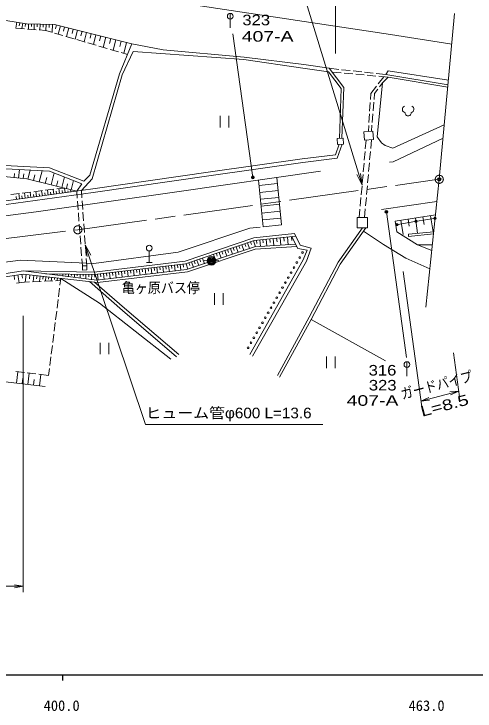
# Model space of a CAD drawing. Units: millimetres, scale not verified. Extents: x 40000 to 680000, y 20000 to 380000.
# Drawn here: x 459589 to 539385, y 198715 to 319470 of the extents above; entities that cross this region are included whole.
import ezdxf
from ezdxf.enums import TextEntityAlignment as Align

# ---------------------------------------------------------------- set-up
doc = ezdxf.new("R2010")
doc.units = ezdxf.units.MM
doc.header["$LTSCALE"] = 1000
doc.header["$PDMODE"] = 32
doc.header["$PDSIZE"] = 500
doc.linetypes.add('CHAIN', pattern=[18.5, 12, -1.5, 3.5, -1.5])
for name, color, linetype, lineweight in [('M-BMK', 2, 'CHAIN', 13), ('M-BMK-OTRS', 5, 'Continuous', 13), ('M-STR-HTXT', 7, 'Continuous', 13), ('M-STR-STRC', 7, 'Continuous', 13), ('M-TTL-BAND', 7, 'Continuous', 25), ('M-WORK', 1, 'Continuous', 13)]:
    doc.layers.add(name, color=color, linetype=linetype, lineweight=lineweight)
doc.layers.add('M-OTRS', color=6, linetype='Continuous')
doc.styles.add('ＭＳ ゴシック', font='')
doc.styles.add('ＭＳ Ｐゴシック', font='')
doc.styles.get('ＭＳ ゴシック').set_extended_font_data('MS Gothic')
doc.styles.get('ＭＳ Ｐゴシック').set_extended_font_data('MS PGothic')

# ---------------------------------------------------------------- blocks, each defined once
blk = doc.blocks.new('open_arrow')
at = {"color": 0, "linetype": 'Continuous', "lineweight": -2}
blk.add_lwpolyline([(7.5, 1.25), (0, 0), (7.5, -1.25)], dxfattribs=at)

msp = doc.modelspace()

# ---------------------------------------------------------------- linework, layer by layer
at = {"layer": 'M-BMK'}
msp.add_line((470641, 282081), (533198, 290823), dxfattribs=at)
msp.add_lwpolyline([(370909, 272496), (390240, 273563), (416295, 275806), (441002, 278358), (456572, 280346), (470641, 282081)], dxfattribs=at)
for centre in [(533198, 290823), (470641, 282081)]:
    msp.add_circle(centre, 700, dxfattribs=at)
at = {"layer": 'M-BMK-OTRS'}
for p, q in [((533198, 290823), (535849, 319575)), ((530843, 268703), (533198, 290823))]:
    msp.add_line(p, q, dxfattribs=at)
at = {"layer": 'M-OTRS'}
msp.add_point((533198, 290823), dxfattribs=at)
at = {"layer": 'M-STR-HTXT'}
for p, q in [((515252, 312594), (515252, 347616)), ((526963, 274844), (530149, 251425)), ((461204, 267201), (461204, 219335)), ((535647, 260795), (536689, 253139)), ((530014, 252415), (536554, 254130)), ((186013, 220335), (461204, 220335))]:
    msp.add_line(p, q, dxfattribs=at)
for points in [[(519836, 289818), (508192, 327929), (463036, 327929)], [(471937, 279469), (482359, 248381), (513023, 248381)]]:
    msp.add_lwpolyline(points, dxfattribs=at)
at = {"layer": 'M-STR-STRC'}
for p, q in [((502735, 282600), (501906, 290685)), ((505165, 290087), (502000, 289762)), ((505288, 288894), (502123, 288569)), ((505410, 287700), (502245, 287375)), ((505533, 286506), (502368, 286181)), ((505655, 285312), (502490, 284988)), ((505778, 284119), (502613, 283794)), ((529364, 283567), (532282, 284043)), ((526051, 283026), (528969, 283502))]:
    msp.add_line(p, q, dxfattribs=at)
msp.add_lwpolyline([(505057, 291137), (505900, 282925), (502735, 282600)], dxfattribs=at)
for centre, radius in [((532480, 284075), 200), ((532480, 284075), 160), ((532480, 284075), 120), ((532480, 284075), 100), ((525854, 282993), 200), ((525854, 282993), 160), ((525854, 282993), 120), ((525854, 282993), 100), ((529167, 283534), 200), ((529167, 283534), 160), ((529167, 283534), 120), ((529167, 283534), 100)]:
    msp.add_circle(centre, radius, dxfattribs=at)
at = {"layer": 'M-TTL-BAND'}
for p, q in [((40000, 205000), (579000, 205000)), ((468000, 205000), (468000, 204000))]:
    msp.add_line(p, q, dxfattribs=at)
at = {"layer": 'M-WORK'}
for p, q in [((497023, 317072), (497023, 319572)), ((460087, 318033), (459915, 317000)), ((460603, 317947), (460517, 317431)), ((461119, 317861), (460963, 316920)), ((461613, 317779), (461534, 317308)), ((462111, 317750), (462093, 316833)), ((462611, 317740), (462602, 317282)), ((463111, 317731), (463092, 316756)), ((463611, 317721), (463601, 317234)), ((464110, 317712), (464091, 316679)), ((464627, 317702), (464617, 317186)), ((465143, 317692), (465122, 316588)), ((465695, 317682), (465685, 317130)), ((466247, 317672), (466221, 316266)), ((461431, 316884), (459936, 316999)), ((463426, 316730), (461930, 316845)), ((465070, 316604), (463924, 316692)), ((466151, 316287), (465070, 316604)), ((466940, 317585), (466769, 316903)), ((467622, 317413), (467257, 315962)), ((468348, 317231), (468165, 316505)), ((469073, 317048), (468694, 315540)), ((469827, 316858), (469638, 316104)), ((470581, 316669), (470187, 315102)), ((471365, 316472), (471168, 315688)), ((468070, 315723), (466630, 316146)), ((469989, 315160), (468549, 315582)), ((472149, 316275), (471739, 314646)), ((472963, 316070), (472758, 315255)), ((473777, 315865), (473352, 314173)), ((474623, 315652), (474411, 314806)), ((475470, 315439), (475027, 313681)), ((476349, 315218), (476128, 314339)), ((497464, 316028), (500937, 291164)), ((471908, 314596), (470468, 315019)), ((473827, 314033), (472387, 314456)), ((477228, 314997), (476768, 313169)), ((478142, 314767), (477912, 313853)), ((479056, 314537), (478578, 312638)), ((475746, 313470), (474306, 313892)), ((477665, 312906), (476225, 313329)), ((479225, 312448), (478145, 312765)), ((515795, 309865), (514123, 310050)), ((516242, 309264), (514611, 309413)), ((517783, 309646), (516292, 309810)), ((518234, 309083), (516740, 309219)), ((519771, 309426), (518280, 309591)), ((521759, 309207), (520268, 309372)), ((523928, 308968), (522256, 309152)), ((520225, 308902), (518732, 309038)), ((522217, 308720), (520723, 308856)), ((523607, 308593), (522626, 307343)), ((524346, 308526), (522715, 308675)), ((522318, 306949), (521337, 305699)), ((522836, 306824), (523389, 307557)), ((521337, 305699), (521271, 304649)), ((521899, 304665), (521983, 305691)), ((521983, 305691), (522535, 306424)), ((521240, 304150), (521146, 302653)), ((521736, 302672), (521858, 304167)), ((521115, 302154), (521020, 300657)), ((521572, 300678), (521695, 302173)), ((495282, 301817), (495282, 299817)), ((496782, 299817), (496782, 301817)), ((520989, 300158), (520923, 299109)), ((521448, 299154), (521532, 300180)), ((520396, 296128), (520527, 297605)), ((521323, 296168), (521457, 297684)), ((516381, 296907), (515520, 294463)), ((520219, 294136), (520352, 295630)), ((521146, 294175), (521279, 295669)), ((520043, 292143), (520175, 293638)), ((520969, 292183), (521102, 293677)), ((460386, 291033), (460538, 292533)), ((462012, 290839), (462399, 292432)), ((463971, 290362), (464448, 292322)), ((459636, 291110), (459712, 291859)), ((461201, 290950), (461284, 291766)), ((462992, 290601), (463230, 291581)), ((465009, 290110), (465261, 291147)), ((466046, 289858), (466550, 291932)), ((467870, 289414), (468314, 291238)), ((519866, 290151), (519998, 291645)), ((520793, 290191), (520925, 291685)), ((466958, 289636), (467180, 290548)), ((468673, 289219), (468868, 290021)), ((469475, 289023), (469866, 290628)), ((461027, 288438), (462516, 288619)), ((463012, 288679), (464501, 288859)), ((463512, 287832), (463390, 288725)), ((464503, 287968), (464382, 288845)), ((464998, 288920), (466487, 289100)), ((465494, 288105), (465375, 288965)), ((465989, 288173), (465928, 288619)), ((466484, 288241), (466368, 289086)), ((466980, 288309), (466919, 288748)), ((466983, 289160), (468271, 289316)), ((467475, 288378), (467361, 289206)), ((467970, 288446), (467911, 288876)), ((468466, 288514), (468358, 289295)), ((468961, 288582), (468931, 288803)), ((469456, 288651), (469403, 289041)), ((470447, 288787), (470542, 287539)), ((471351, 287601), (471257, 288899)), ((519689, 288159), (519822, 289653)), ((520616, 288199), (520749, 289693)), ((459041, 288197), (460530, 288378)), ((460045, 287354), (459980, 287825)), ((460541, 287423), (460411, 288364)), ((461036, 287491), (460972, 287953)), ((461531, 287559), (461404, 288484)), ((462026, 287627), (461964, 288082)), ((462522, 287695), (462397, 288604)), ((463017, 287764), (462956, 288210)), ((464008, 287900), (463947, 288338)), ((464998, 288037), (464939, 288467)), ((519513, 286167), (519645, 287661)), ((520439, 286207), (520572, 287701)), ((470579, 287041), (470693, 285545)), ((471495, 285606), (471387, 287102)), ((523179, 285574), (532789, 286983)), ((470731, 285046), (470844, 283551)), ((471638, 283611), (471530, 285107)), ((519337, 284192), (519468, 285669)), ((520261, 284192), (520395, 285709)), ((527501, 259946), (524045, 285197)), ((527799, 283934), (527987, 282680)), ((529052, 284122), (529451, 281472)), ((530377, 284322), (530576, 282996)), ((531702, 284521), (532124, 281718)), ((470882, 283052), (470995, 281556)), ((471782, 281616), (471674, 283112)), ((526546, 283745), (526923, 281239)), ((471033, 281058), (471147, 279562)), ((471926, 279621), (471818, 281117)), ((501023, 280180), (501381, 279133)), ((501565, 280272), (501620, 279721)), ((502115, 280327), (502229, 279186)), ((502685, 280384), (502742, 279813)), ((503255, 280441), (503374, 279258)), ((503847, 280500), (503906, 279908)), ((504438, 280559), (504561, 279332)), ((505052, 280620), (505113, 280007)), ((505666, 280681), (505793, 279408)), ((506302, 280745), (506366, 280109)), ((506939, 280809), (507071, 279488)), ((507599, 280875), (507665, 280214)), ((471185, 279064), (471298, 277568)), ((472070, 277626), (471962, 279123)), ((497543, 278989), (497712, 278497)), ((498035, 279157), (498374, 278167)), ((498530, 279327), (498700, 278832)), ((499025, 279496), (499366, 278500)), ((499523, 279666), (499694, 279169)), ((500021, 279837), (500364, 278835)), ((500522, 280008), (500693, 279507)), ((529403, 279455), (531989, 279467)), ((483000, 276411), (483000, 278411)), ((494132, 277821), (494463, 276854)), ((494615, 277987), (494781, 277503)), ((495099, 278152), (495432, 277179)), ((495586, 278319), (495752, 277832)), ((496072, 278485), (496407, 277507)), ((496562, 278653), (496729, 278164)), ((497051, 278820), (497388, 277836)), ((471336, 277069), (471431, 275822)), ((472199, 275830), (472106, 277128)), ((490789, 276677), (490951, 276205)), ((491262, 276839), (491587, 275888)), ((491737, 277002), (491900, 276526)), ((492213, 277165), (492540, 276208)), ((482307, 275357), (482425, 274338)), ((482500, 276411), (483500, 276411)), ((482817, 275416), (482876, 274906)), ((483326, 275475), (483444, 274459)), ((483834, 275534), (483892, 275026)), ((484341, 275592), (484459, 274580)), ((484848, 275651), (484906, 275145)), ((485354, 275710), (485471, 274700)), ((485859, 275768), (485917, 275264)), ((486363, 275827), (486480, 274820)), ((486867, 275885), (486925, 275382)), ((487370, 275943), (487486, 274940)), ((487871, 276001), (487929, 275500)), ((488373, 276060), (488489, 275059)), ((488873, 276118), (488931, 275617)), ((489370, 276192), (489691, 275251)), ((489843, 276354), (490004, 275883)), ((490316, 276515), (490639, 275570)), ((459598, 274169), (459704, 273486)), ((460280, 274275), (460497, 272884)), ((460976, 274384), (461084, 273688)), ((461674, 274357), (461522, 273016)), ((462345, 274281), (462269, 273610)), ((463016, 274204), (462888, 273080)), ((463578, 274140), (463514, 273578)), ((466050, 274452), (466049, 274339)), ((466550, 274445), (466550, 274388)), ((467050, 274437), (467047, 274211)), ((467550, 274429), (467549, 274316)), ((468050, 274421), (468045, 274082)), ((468550, 274413), (468548, 274244)), ((469050, 274406), (469043, 273953)), ((469550, 274398), (469547, 274172)), ((470050, 274390), (470041, 273825)), ((470550, 274382), (470546, 274100)), ((471050, 274374), (471039, 273696)), ((471550, 274367), (471545, 274027)), ((472050, 274359), (472037, 273567)), ((472550, 274351), (472544, 273955)), ((473050, 274343), (473036, 273439)), ((473549, 274342), (473601, 273893)), ((474046, 274400), (474167, 273356)), ((474568, 274460), (474628, 273938)), ((475090, 274520), (475210, 273480)), ((475610, 274581), (475670, 274061)), ((476130, 274641), (476250, 273604)), ((476649, 274701), (476709, 274182)), ((477167, 274761), (477287, 273727)), ((477685, 274821), (477744, 274304)), ((478202, 274881), (478321, 273850)), ((478717, 274941), (478777, 274425)), ((479233, 275001), (479352, 273973)), ((479747, 275060), (479806, 274546)), ((480261, 275120), (480379, 274095)), ((480773, 275179), (480832, 274667)), ((481285, 275238), (481404, 274217)), ((481796, 275298), (481856, 274787)), ((460044, 272822), (461440, 273012)), ((461440, 273012), (462298, 273052)), ((462797, 273076), (464296, 273147)), ((464140, 274076), (464033, 273134)), ((464637, 274020), (464583, 273549)), ((464795, 273170), (466294, 273241)), ((465134, 273963), (465045, 273182)), ((465631, 273907), (465586, 273516)), ((466127, 273850), (466057, 273230)), ((466624, 273793), (466589, 273483)), ((466793, 273265), (467651, 273305)), ((467121, 273737), (467069, 273278)), ((467697, 273671), (467545, 272460)), ((467618, 273680), (467592, 273451)), ((467483, 271964), (467297, 270475)), ((494293, 271082), (494293, 269082)), ((495793, 269082), (495793, 271082)), ((467234, 269979), (467048, 268491)), ((466986, 267995), (466799, 266507)), ((466737, 266010), (466550, 264522)), ((523896, 259405), (511046, 266556)), ((466488, 264026), (466302, 262538)), ((466239, 262041), (466053, 260553)), ((474487, 262511), (474487, 260511)), ((475987, 260511), (475987, 262511)), ((465991, 260057), (465804, 258569)), ((513692, 260127), (513692, 258127)), ((515192, 258127), (515192, 260127)), ((527594, 256726), (527594, 259226)), ((461386, 257356), (459896, 257531)), ((460012, 255509), (460249, 257489)), ((463372, 257122), (461882, 257297)), ((461996, 255272), (462233, 257256)), ((465742, 258073), (465590, 256861)), ((461004, 255391), (461123, 256383)), ((462990, 255153), (463109, 256147)), ((465590, 256861), (463869, 257064)), ((463984, 255035), (464222, 257022))]:
    msp.add_line(p, q, dxfattribs=at)
for points in [[(447971, 341517), (447943, 325009), (467827, 323504), (486428, 321687), (524733, 315931), (535355, 314224)], [(395034, 316754), (409353, 317680), (410175, 316907), (419008, 317048), (429348, 318484), (446865, 319201), (452571, 318962), (458212, 318346), (461746, 317757), (466623, 317665), (479976, 314306), (485423, 313261), (499417, 311991), (509733, 310703), (514123, 310050), (516681, 306718), (516323, 297938)], [(437928, 294256), (465733, 292815), (471701, 290486), (472695, 291565), (477878, 309114), (479976, 314306)], [(515948, 297923), (516204, 306548), (513996, 309419), (509587, 310092), (499400, 311564), (480246, 312977), (478327, 308918), (473096, 290931), (471257, 288899)], [(534782, 308008), (524333, 309630), (523928, 308968), (534707, 307194)], [(534669, 306780), (524346, 308526), (523389, 307557), (522438, 298186), (523213, 297137), (523851, 296662), (525176, 296237), (534069, 300272)], [(533854, 297935), (525233, 293848), (524571, 293775)], [(296942, 278583), (304856, 278344), (323933, 278040), (339945, 278068), (358589, 278601), (375319, 279257), (394341, 280472), (410740, 281880), (426614, 283260), (441356, 284917), (454774, 286628), (473215, 289168), (493617, 292095), (509491, 294358), (515252, 295067), (515894, 296888)], [(297028, 277957), (304942, 277717), (324019, 277414), (340031, 277441), (358675, 277975), (375405, 278631), (394427, 279845), (410825, 281253), (426700, 282634), (441442, 284290), (454859, 286002), (473301, 288542), (493703, 291468), (509577, 293732), (515520, 294463)], [(470447, 288787), (471341, 290048), (465736, 292252), (437727, 293762)], [(380513, 276902), (396937, 278052), (420197, 280021), (442121, 282423), (463430, 285210), (487787, 288660), (512627, 292222)], [(434775, 284177), (439118, 292006), (449223, 292172), (461812, 290888), (470447, 288787)], [(531885, 278488), (529403, 279455), (525851, 281700), (525557, 283596), (532541, 284647)], [(390839, 269683), (398864, 270230), (416934, 271790), (441993, 274370), (460709, 276817), (473407, 276241), (487989, 278219), (500383, 282339), (502182, 282524)], [(461204, 274964), (473467, 274738), (489231, 276643), (501095, 280688), (508144, 281443), (509120, 279418), (511034, 278921), (510206, 276639), (500848, 260167)], [(505218, 256816), (510657, 266921), (515709, 276473), (519933, 282419)], [(520482, 282419), (516025, 276135), (511046, 266556), (505528, 256525)], [(531548, 275325), (527397, 277173), (523514, 279547), (520057, 281821)], [(532190, 281352), (527887, 280944), (527863, 281304), (532230, 281728)], [(508380, 280953), (501179, 280233), (489296, 276167), (473500, 274336), (465051, 274468)], [(500425, 260479), (509658, 276872), (510333, 278565), (508705, 278839), (507666, 280881)], [(178394, 270585), (178663, 271097), (183461, 270717), (186013, 272201), (219958, 270008), (241142, 268570), (271506, 266748), (290527, 265906), (311465, 265403), (331158, 265334), (351763, 265661), (372121, 266364), (391006, 267475), (404557, 268510), (417675, 269707), (428379, 270740), (441244, 272203), (453308, 273777), (461204, 274964), (473913, 273326), (489465, 275175), (501221, 279123), (508335, 279567)], [(186131, 271566), (219937, 269383), (241076, 267990), (271453, 266121), (290490, 265323), (311542, 264855), (331124, 264733), (351802, 265081), (372159, 265800), (391072, 266934), (404634, 268015), (417799, 269157), (428533, 270174), (441367, 271642), (453454, 273211), (461173, 274414), (474044, 272948), (489596, 274798), (501352, 278746), (508525, 279193)], [(492495, 276782), (493757, 276696), (495046, 276772)], [(486747, 259647), (474415, 269377), (467697, 273671)], [(472652, 273107), (478400, 268097), (487703, 260063)], [(488120, 260490), (478694, 268490), (473515, 273008)], [(444330, 269878), (444124, 266599), (446425, 264316), (446259, 257152), (464977, 254916)]]:
    msp.add_lwpolyline(points, dxfattribs=at)
for points in [[(520148, 299043), (521677, 299173), (521802, 297714), (520273, 297583)], [(515533, 297907), (516562, 297947), (516602, 296916), (515573, 296876)], [(519011, 284192), (520756, 284192), (520756, 282419), (519011, 282419)], [(471431, 275822), (472199, 275830), (472207, 275118), (471438, 275110)]]:
    msp.add_lwpolyline(points, close=True, dxfattribs=at)
for centre, radius in [((497023, 319072), 500), ((500937, 291164), 250), ((500937, 291164), 200), ((500937, 291164), 150), ((500937, 291164), 100), ((500937, 291164), 50), ((500937, 291164), 20), ((524045, 285197), 250), ((524045, 285197), 200), ((524045, 285197), 150), ((524045, 285197), 100), ((524045, 285197), 50), ((524045, 285197), 20), ((483000, 278911), 500), ((509537, 278134), 150), ((493757, 276696), 750), ((493757, 276696), 600), ((493757, 276696), 450), ((493757, 276696), 300), ((493757, 276696), 150), ((493757, 276696), 20), ((508545, 276398), 150), ((509041, 277266), 150), ((508049, 275530), 150), ((507552, 274662), 150), ((506560, 272925), 150), ((507056, 273793), 150), ((506064, 272057), 150), ((505567, 271189), 150), ((504575, 269452), 150), ((505071, 270321), 150), ((504078, 268584), 150), ((503086, 266848), 150), ((503582, 267716), 150), ((502590, 265980), 150), ((502093, 265112), 150), ((501101, 263375), 150), ((501597, 264243), 150), ((500605, 262507), 150), ((500108, 261639), 150), ((527594, 258726), 500)]:
    msp.add_circle(centre, radius, dxfattribs=at)
for centre, radius, start, end in [((527401, 302947), 599, 113.44836, 257.2818), ((528204, 302947), 599, 282.7182, 66.55164), ((527802, 302331), 534, 176.52859, 3.47141)]:
    msp.add_arc(centre, radius, start, end, dxfattribs=at)
for p in [(500937, 291164), (524045, 285197), (493757, 276696)]:
    msp.add_point(p, dxfattribs=at)

# ---------------------------------------------------------------- block references
at = {"layer": 'M-STR-HTXT'}
for p, xscale, yscale, rotation in [((519836, 289818), 267, 267, 107), ((471937, 279469), 267, 267, 288.5), ((536554, 254130), 200, 200, 194.7), ((530014, 252415), 200, 200, 14.7), ((461204, 220335), 200, 200, 180)]:
    msp.add_blockref('open_arrow', p, dxfattribs=dict(at, xscale=xscale, yscale=yscale, rotation=rotation))

# ---------------------------------------------------------------- texts
at = {"layer": 'M-STR-HTXT', "style": 'ＭＳ Ｐゴシック'}
for s, width, p in [('ガードパイプ', 0.85, (533110, 253791)), ('L=8.5', 1.4, (534466, 250231))]:
    msp.add_text(s, height=1833, rotation=14.689, dxfattribs=dict(at, width=width)).set_placement(p, align=Align.BOTTOM_CENTER)
at = {"layer": 'M-STR-HTXT', "style": 'ＭＳ Ｐゴシック', "width": 1.1}
msp.add_text('ヒューム管φ600 L=13.6', height=1833, dxfattribs=at).set_placement((482359, 248881), align=Align.BOTTOM_LEFT)
at = {"layer": 'M-TTL-BAND', "style": 'ＭＳ ゴシック'}
for s, p in [('400.0', (467844, 198195)), ('463.0', (531000, 198195))]:
    msp.add_text(s, height=1833, dxfattribs=at).set_placement(p, align=Align.BOTTOM_CENTER)
at = {"layer": 'M-WORK', "style": 'ＭＳ Ｐゴシック'}
for s, width, p in [('323', 1.2, (501515, 316959)), ('407-A', 1.4, (503493, 314119)), ('亀ヶ原バス停', 0.9, (485011, 270578)), ('316', 1.2, (523372, 256286)), ('323', 1.2, (523406, 253693)), ('407-A', 1.4, (521648, 251045))]:
    msp.add_text(s, height=1833, dxfattribs=dict(at, width=width)).set_placement(p, align=Align.BOTTOM_CENTER)

doc.saveas('drawing.dxf')
